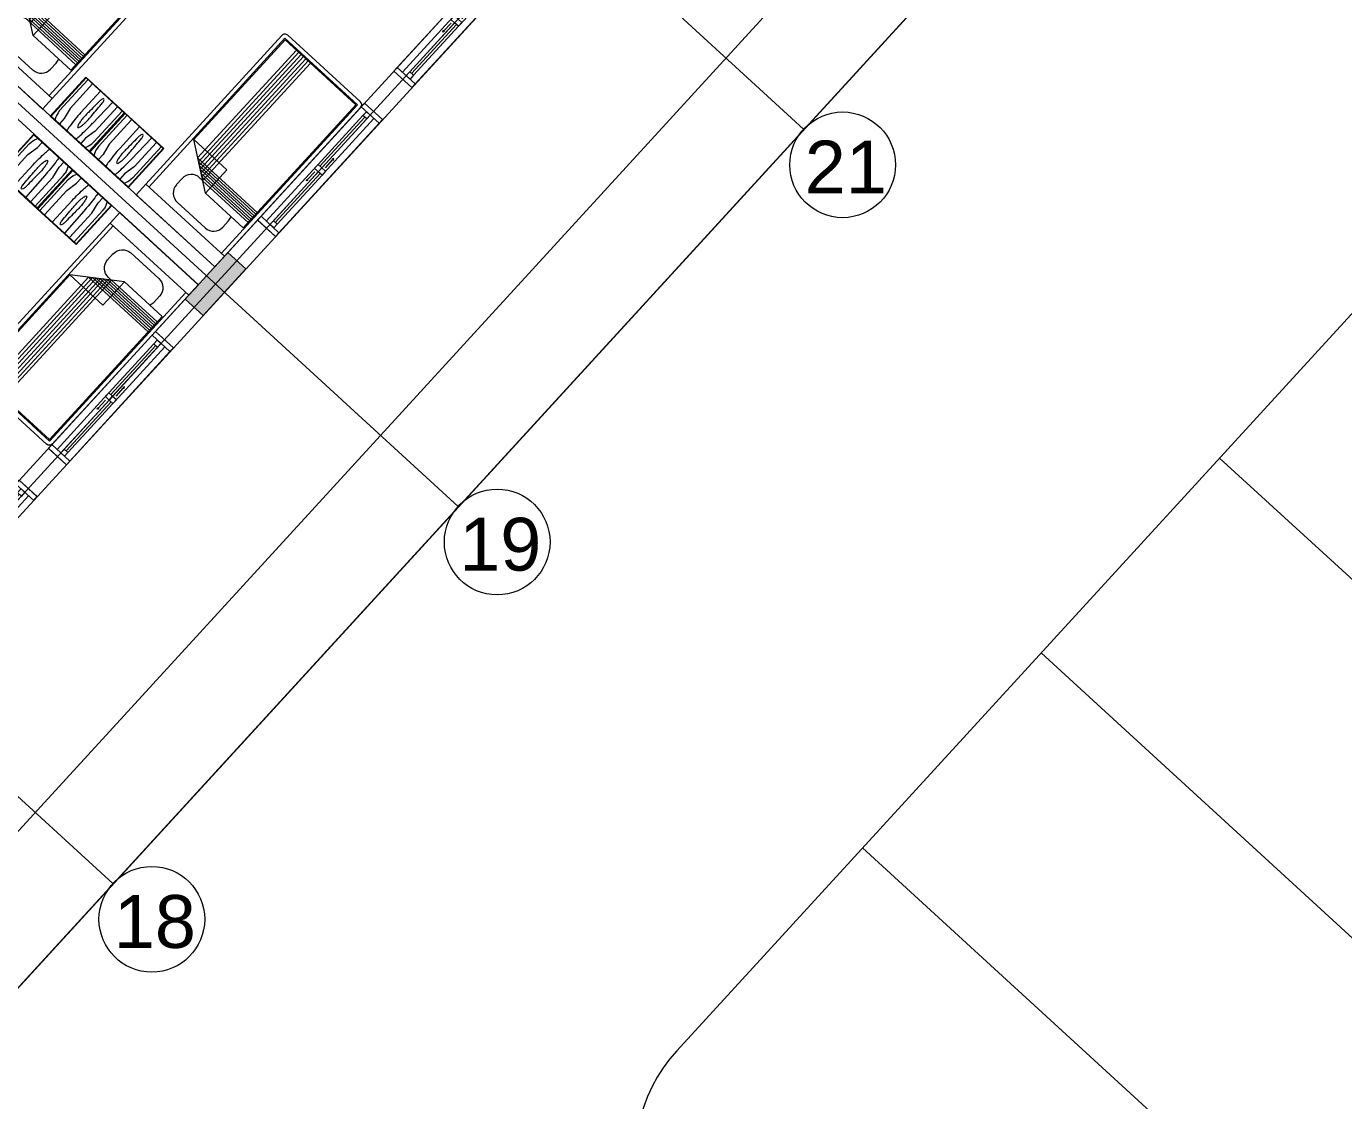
# Model space of a CAD drawing. Header units: metres. Extents: x 750 to 3116, y -341 to 1465.
# Drawn here: x 1650.51 to 1662.97, y 711.01 to 721.17 of the extents above; entities that cross this region are included whole.
import ezdxf

# ---------------------------------------------------------------- set-up
doc = ezdxf.new("R2010")
doc.units = ezdxf.units.M
for name, color, linetype, lineweight in [('Centre Line', 7, 'Continuous', 13), ('Column', 50, 'Continuous', 20), ('Footpath', 32, 'Continuous', 18), ('Furniture', 44, 'Continuous', 5), ('Hatch', 251, 'Continuous', 5), ('Parking', 161, 'Continuous', 15), ('Vehicular Road', 253, 'Continuous', 20), ('Wall ext', 20, 'Continuous', 18), ('WINDOW', 33, 'Continuous', 5)]:
    doc.layers.add(name, color=color, linetype=linetype, lineweight=lineweight)
doc.layers.add('Text', color=7, linetype='Continuous')
doc.styles.get("Standard").update_dxf_attribs({"font": 'arial.ttf'})

# ---------------------------------------------------------------- blocks, each defined once
blk = doc.blocks.new('Bed')
at = {"layer": 'Furniture', "linetype": 'Continuous'}
for p, q in [((1878.327, 465.952), (1879.337, 465.952)), ((1878.327, 465.817), (1878.327, 465.952)), ((1879.337, 465.952), (1879.337, 465.817)), ((1879.337, 465.817), (1878.327, 465.817)), ((1878.327, 463.909), (1878.327, 465.817)), ((1878.367, 463.909), (1878.367, 465.817)), ((1878.642, 465.742), (1879.002, 465.742)), ((1879.297, 465.817), (1879.297, 463.909)), ((1879.337, 465.817), (1879.337, 463.909)), ((1878.525, 465.544), (1878.525, 465.624)), ((1879.12, 465.624), (1879.12, 465.544)), ((1878.377, 465.499), (1878.862, 465.499)), ((1878.377, 463.919), (1878.377, 465.499)), ((1878.862, 465.499), (1879.287, 465.199)), ((1878.862, 465.199), (1878.862, 465.499)), ((1878.962, 465.429), (1878.377, 465.429)), ((1878.992, 465.407), (1878.377, 465.407)), ((1879.022, 465.386), (1878.377, 465.386)), ((1879.052, 465.365), (1878.377, 465.365)), ((1879.082, 465.344), (1878.377, 465.344)), ((1878.962, 463.919), (1878.962, 465.429)), ((1879.002, 465.427), (1878.965, 465.427)), ((1878.992, 463.919), (1878.992, 465.407)), ((1879.022, 463.919), (1879.022, 465.386)), ((1879.052, 463.919), (1879.052, 465.365)), ((1879.082, 463.919), (1879.082, 465.344)), ((1879.112, 465.323), (1878.377, 465.323)), ((1879.142, 465.302), (1878.377, 465.302)), ((1879.112, 463.919), (1879.112, 465.323)), ((1879.142, 463.919), (1879.142, 465.302)), ((1879.287, 465.199), (1878.862, 465.199)), ((1879.287, 465.199), (1879.287, 463.919)), ((1879.297, 463.909), (1878.367, 463.909)), ((1879.297, 463.869), (1878.367, 463.869)), ((1879.287, 463.919), (1878.377, 463.919))]:
    blk.add_line(p, q, dxfattribs=at)
for centre, radius, start, end in [((1878.642, 465.624), 0.117, 90, 180), ((1879.002, 465.624), 0.117, 360, 90), ((1878.642, 465.544), 0.117, 180.0006, 202.5189), ((1879.002, 465.544), 0.117, 270, 0), ((1878.367, 463.909), 0.04, 180, 270), ((1879.297, 463.909), 0.04, 270, 0)]:
    blk.add_arc(centre, radius, start, end, dxfattribs=at)
blk = doc.blocks.new('Nightstand')
at = {"layer": 'Furniture'}
for p, q in [((1879.838, 464.54), (1879.838, 464.04)), ((1880.338, 464.54), (1879.838, 464.54)), ((1879.843, 464.535), (1879.843, 464.045)), ((1880.333, 464.535), (1879.843, 464.535)), ((1879.869, 464.442), (1879.871, 464.467)), ((1879.929, 464.358), (1879.951, 464.469)), ((1879.951, 464.469), (1879.951, 464.535)), ((1880.226, 464.469), (1880.226, 464.535)), ((1880.248, 464.358), (1880.226, 464.469)), ((1880.308, 464.442), (1880.305, 464.467)), ((1880.333, 464.045), (1880.333, 464.535)), ((1880.338, 464.04), (1880.338, 464.54)), ((1879.869, 464.045), (1879.869, 464.442)), ((1879.929, 464.045), (1879.929, 464.358)), ((1880.074, 464.444), (1880.068, 464.44)), ((1880.08, 464.44), (1880.074, 464.444)), ((1880.248, 464.045), (1880.248, 464.358)), ((1880.308, 464.045), (1880.308, 464.442)), ((1879.997, 464.32), (1879.991, 464.045)), ((1880.147, 464.32), (1880.147, 464.045)), ((1879.838, 464.04), (1880.338, 464.04)), ((1879.843, 464.045), (1880.333, 464.045)), ((1880.068, 464.081), (1880.074, 464.077)), ((1880.074, 464.077), (1880.08, 464.081))]:
    blk.add_line(p, q, dxfattribs=at)
for centre, radius, start, end in [((1880.021, 464.452), 0.15, 146.5657, 174.2856), ((1881.576, 464.32), 1.578, 174.0179, 180), ((1880.825, 464.399), 0.823, 170.5074, 174.0179), ((1879.315, 464.399), 0.828, 5.9821, 9.4446), ((1878.564, 464.32), 1.583, 0, 5.9821), ((1880.156, 464.452), 0.15, 5.7144, 33.4343), ((1880.715, 464.32), 0.664, 175.5997, 180), ((1880.395, 464.345), 0.343, 169.4757, 175.5997), ((1880.197, 464.382), 0.142, 155.8434, 169.4757), ((1879.951, 464.382), 0.142, 10.5243, 24.1566), ((1879.753, 464.345), 0.343, 4.4003, 10.5243), ((1879.433, 464.32), 0.664, 0, 4.4003), ((1880.715, 464.32), 0.664, 180, 184.4003), ((1886.298, 464.381), 6.246, 181.0259, 182.4606), ((1873.85, 464.381), 6.246, 357.5394, 358.9741), ((1879.433, 464.32), 0.664, 355.5997, 0), ((1880.197, 464.139), 0.142, 190.5243, 204.1566), ((1879.951, 464.139), 0.142, 335.8434, 349.4757)]:
    blk.add_arc(centre, radius, start, end, dxfattribs=at)
blk = doc.blocks.new('WINODO1')
at = {"layer": 'WINDOW', "linetype": 'Continuous'}
for p, q in [((2471212540, 936769700), (2471212491, 936769700)), ((2471212491, 936769700), (2471212491, 936769470)), ((2471212540, 936769700), (2471212540, 936769470)), ((2471213991, 936769700), (2471213943, 936769700)), ((2471213943, 936769700), (2471213943, 936769470)), ((2471213991, 936769700), (2471213991, 936769470)), ((2471212540, 936769470), (2471212491, 936769470)), ((2471213991, 936769470), (2471213943, 936769470))]:
    blk.add_line(p, q, dxfattribs=at)
at = {"layer": 'WINDOW'}
for p, q in [((2471212540, 936769700), (2471213943, 936769700)), ((2471212588, 936769633), (2471213217, 936769633)), ((2471212588, 936769585), (2471213217, 936769585)), ((2471213193, 936769561), (2471213089, 936769561)), ((2471213241, 936769633), (2471213943, 936769633)), ((2471213266, 936769585), (2471213895, 936769585)), ((2471213290, 936769609), (2471213394, 936769609)), ((2471213241, 936769537), (2471212540, 936769537)), ((2471212540, 936769470), (2471213943, 936769470)), ((2471213266, 936769537), (2471213895, 936769537))]:
    blk.add_line(p, q, dxfattribs=at)
at = {"layer": 'WINDOW', "color": 4}
blk.add_line((2471212588, 936769609), (2471213217, 936769609), dxfattribs=at)
at = {"layer": 'WINDOW', "color": 4, "true_color": 0x1fffff}
blk.add_line((2471213266, 936769561), (2471213895, 936769561), dxfattribs=at)
at = {"layer": 'WINDOW'}
for points in [[(2471212540, 936769585), (2471212588, 936769585), (2471212588, 936769633), (2471212540, 936769633)], [(2471213076, 936769561), (2471213089, 936769568), (2471213089, 936769554)], [(2471213217, 936769585), (2471213266, 936769585), (2471213266, 936769633), (2471213217, 936769633)], [(2471213217, 936769537), (2471213266, 936769537), (2471213266, 936769585), (2471213217, 936769585)], [(2471213406, 936769609), (2471213394, 936769616), (2471213394, 936769602)], [(2471213895, 936769537), (2471213943, 936769537), (2471213943, 936769585), (2471213895, 936769585)]]:
    blk.add_lwpolyline(points, close=True, dxfattribs=at)

msp = doc.modelspace()

# ---------------------------------------------------------------- hatches: boundary and pattern name
at = {"layer": 'Hatch', "transparency": 33554687}
h = msp.add_hatch(color=256, dxfattribs=at)
h.dxf.hatch_style = 1
h.paths.add_polyline_path([(1646.175, 711.875), (1646.005, 712.031), (1645.846, 711.857), (1645.755, 711.758), (1645.6, 711.588), (1645.769, 711.433)])
h.paths.add_polyline_path([(1649.318, 715.307), (1649.149, 715.463), (1648.743, 715.02), (1648.913, 714.865)])
h.paths.add_polyline_path([(1652.587, 718.876), (1652.417, 719.031), (1652.384, 718.994), (1652.292, 718.895), (1652.012, 718.589), (1652.182, 718.433)])
h.paths.add_polyline_path([(1655.856, 722.444), (1655.686, 722.6), (1655.281, 722.157), (1655.45, 722.002)])
h.paths.add_polyline_path([(1659.124, 726.013), (1658.955, 726.168), (1658.549, 725.726), (1658.719, 725.571)])
h.paths.add_polyline_path([(1661.826, 729.85), (1661.67, 729.681), (1662.113, 729.275), (1662.268, 729.445)])
h.paths.add_polyline_path([(1657.785, 733.552), (1657.629, 733.382), (1658.072, 732.977), (1658.227, 733.147)])
h.paths.add_polyline_path([(1654.516, 729.983), (1654.361, 729.814), (1654.471, 729.712), (1654.803, 729.408), (1654.958, 729.578)])
h.paths.add_polyline_path([(1652.746, 731.604), (1652.591, 731.435), (1653.033, 731.029), (1653.189, 731.199)])
h.paths.add_polyline_path([(1651.542, 726.396), (1651.372, 726.551), (1650.967, 726.109), (1651.137, 725.953)])
h.paths.add_polyline_path([(1650.045, 727.767), (1649.875, 727.922), (1649.47, 727.48), (1649.64, 727.325)])
h.paths.add_polyline_path([(1647.979, 722.846), (1647.823, 722.677), (1647.934, 722.575), (1648.266, 722.271), (1648.421, 722.441)])
h.paths.add_polyline_path([(1646.541, 724.163), (1646.209, 724.467), (1646.053, 724.298), (1646.496, 723.892), (1646.651, 724.062)])
h.paths.add_polyline_path([(1645.004, 719.259), (1644.835, 719.414), (1644.43, 718.972), (1644.599, 718.816)])
h.paths.add_polyline_path([(1643.632, 720.766), (1643.463, 720.922), (1643.058, 720.479), (1643.227, 720.324)])
h.paths.add_polyline_path([(1641.441, 715.709), (1641.286, 715.54), (1641.728, 715.134), (1641.884, 715.304)])
h.paths.add_polyline_path([(1640.114, 716.925), (1639.944, 717.08), (1639.539, 716.638), (1639.709, 716.482)])
h.paths.add_polyline_path([(1636.735, 713.458), (1636.403, 713.762), (1636.247, 713.592), (1636.69, 713.187), (1636.845, 713.356)])
h.paths.add_polyline_path([(1631.152, 719.073), (1630.982, 719.229), (1630.577, 718.786), (1630.746, 718.631)])
h.paths.add_polyline_path([(1634.17, 722.369), (1634.001, 722.524), (1633.595, 722.082), (1633.765, 721.927)])
h.paths.add_polyline_path([(1637.689, 726.21), (1637.519, 726.366), (1637.114, 725.923), (1637.284, 725.768)])
h.paths.add_polyline_path([(1640.833, 729.643), (1640.663, 729.798), (1640.258, 729.355), (1640.427, 729.2), (1640.461, 729.237), (1640.552, 729.337)])
h.paths.add_polyline_path([(1644.101, 733.211), (1643.932, 733.366), (1643.527, 732.924), (1643.696, 732.769)])
h.paths.add_polyline_path([(1646.999, 736.374), (1647.09, 736.474), (1647.245, 736.643), (1647.076, 736.799), (1646.67, 736.356), (1646.84, 736.201)])
h.paths.add_polyline_path([(1636.008, 733.811), (1635.839, 733.966), (1635.433, 733.524), (1635.603, 733.368)])
h.paths.add_polyline_path([(1631.525, 737.918), (1631.369, 737.748), (1631.48, 737.647), (1631.812, 737.343), (1631.967, 737.512)])
h.paths.add_polyline_path([(1628.676, 734.467), (1628.506, 734.622), (1628.101, 734.179), (1628.27, 734.024)])
h.paths.add_polyline_path([(1632.989, 730.515), (1632.82, 730.67), (1632.415, 730.228), (1632.584, 730.073)])
h.paths.add_polyline_path([(1629.471, 726.674), (1629.301, 726.829), (1628.896, 726.387), (1629.066, 726.231)])
h.paths.add_polyline_path([(1624.987, 730.78), (1624.832, 730.611), (1625.274, 730.206), (1625.43, 730.375)])
h.paths.add_polyline_path([(1626.327, 723.242), (1626.157, 723.397), (1626.124, 723.36), (1626.032, 723.261), (1625.752, 722.955), (1625.922, 722.799)])
h.paths.add_polyline_path([(1621.719, 727.212), (1621.563, 727.042), (1621.674, 726.941), (1622.006, 726.637), (1622.161, 726.807)])
h.paths.add_polyline_path([(1619.949, 728.833), (1619.794, 728.663), (1620.236, 728.258), (1620.391, 728.428), (1620.281, 728.529)])
h.paths.add_polyline_path([(1623.218, 732.402), (1623.062, 732.232), (1623.505, 731.827), (1623.66, 731.996)])
h.paths.add_polyline_path([(1626.486, 735.97), (1626.331, 735.8), (1626.773, 735.395), (1626.929, 735.565)])
h.paths.add_polyline_path([(1622.117, 739.972), (1621.962, 739.803), (1622.404, 739.397), (1622.56, 739.567)])
h.paths.add_polyline_path([(1619.143, 736.385), (1618.973, 736.54), (1618.568, 736.098), (1618.738, 735.942)])
h.paths.add_polyline_path([(1615.874, 732.816), (1615.705, 732.971), (1615.299, 732.529), (1615.469, 732.374)])
h.paths.add_polyline_path([(1612.731, 729.384), (1612.561, 729.539), (1612.156, 729.097), (1612.325, 728.942)])
h.paths.add_polyline_path([(1617.373, 725.132), (1617.203, 725.287), (1616.798, 724.845), (1616.967, 724.69)])
h.paths.add_polyline_path([(1618.745, 723.624), (1618.575, 723.78), (1618.17, 723.337), (1618.339, 723.182)])
h.paths.add_polyline_path([(1623.058, 719.673), (1622.889, 719.828), (1622.483, 719.386), (1622.653, 719.231)])
h.paths.add_polyline_path([(1619.915, 716.241), (1619.745, 716.396), (1619.34, 715.954), (1619.509, 715.799)])
h.paths.add_polyline_path([(1615.181, 720.075), (1615.026, 719.905), (1615.468, 719.5), (1615.624, 719.67)])
h.paths.add_polyline_path([(1613.411, 721.696), (1613.256, 721.526), (1613.699, 721.121), (1613.854, 721.291)])
h.paths.add_polyline_path([(1609.042, 725.698), (1608.887, 725.528), (1609.329, 725.123), (1609.485, 725.293)])
h.paths.add_polyline_path([(1610.143, 718.127), (1609.987, 717.958), (1610.43, 717.553), (1610.585, 717.722)])
h.paths.add_polyline_path([(1607.566, 714.426), (1607.397, 714.582), (1606.992, 714.139), (1607.161, 713.984)])
h.paths.add_polyline_path([(1602.924, 718.678), (1602.755, 718.834), (1602.35, 718.391), (1602.519, 718.236)])
h.paths.add_polyline_path([(1604.823, 730.065), (1604.653, 730.22), (1604.495, 730.047), (1604.403, 729.947), (1604.248, 729.778), (1604.418, 729.622)])
h.paths.add_polyline_path([(1607.842, 733.36), (1607.672, 733.516), (1607.267, 733.073), (1607.436, 732.918)])
h.paths.add_polyline_path([(1603.528, 737.312), (1603.358, 737.467), (1602.953, 737.025), (1603.123, 736.869)])
h.paths.add_polyline_path([(1600.09, 733.899), (1599.934, 733.729), (1600.377, 733.324), (1600.532, 733.493)])
h.paths.add_polyline_path([(1602.031, 738.683), (1601.861, 738.838), (1601.456, 738.396), (1601.626, 738.24)])
h.paths.add_polyline_path([(1596.087, 744.127), (1595.918, 744.282), (1595.513, 743.84), (1595.682, 743.685)])
h.paths.add_polyline_path([(1592.944, 740.695), (1592.774, 740.85), (1592.369, 740.408), (1592.538, 740.252)])
h.paths.add_polyline_path([(1598.32, 735.52), (1598.164, 735.35), (1598.607, 734.945), (1598.762, 735.114)])
h.paths.add_polyline_path([(1595.619, 731.682), (1595.449, 731.838), (1595.044, 731.395), (1595.213, 731.24)])
h.paths.add_polyline_path([(1589.675, 737.126), (1589.505, 737.282), (1589.1, 736.839), (1589.27, 736.684)])
h.paths.add_polyline_path([(1586.406, 733.558), (1586.237, 733.713), (1585.831, 733.271), (1586.001, 733.115)])
h.paths.add_polyline_path([(1592.225, 727.977), (1591.782, 728.383), (1591.627, 728.213), (1592.07, 727.808)])
h.paths.add_polyline_path([(1593.995, 726.356), (1593.552, 726.761), (1593.397, 726.592), (1593.839, 726.187)])
h.paths.add_polyline_path([(1596.821, 730.33), (1596.666, 730.16), (1597.108, 729.755), (1597.263, 729.925)])
h.paths.add_polyline_path([(1601.304, 726.223), (1601.135, 726.379), (1600.729, 725.936), (1600.899, 725.781)])
h.paths.add_polyline_path([(1598.161, 722.791), (1597.991, 722.947), (1597.586, 722.504), (1597.755, 722.349)])
h.paths.add_polyline_path([(1594.892, 719.223), (1594.722, 719.378), (1594.317, 718.936), (1594.487, 718.78)])
h.paths.add_polyline_path([(1590.578, 723.174), (1590.408, 723.329), (1590.003, 722.887), (1590.173, 722.732)])
h.paths.add_polyline_path([(1589.081, 724.545), (1588.912, 724.701), (1588.506, 724.258), (1588.676, 724.103)])
h.paths.add_polyline_path([(1583.138, 729.989), (1582.968, 730.145), (1582.563, 729.702), (1582.732, 729.547)])
h.paths.add_polyline_path([(1579.869, 726.421), (1579.699, 726.576), (1579.294, 726.134), (1579.464, 725.978)])
h.paths.add_polyline_path([(1585.245, 721.245), (1585.09, 721.076), (1585.532, 720.671), (1585.687, 720.84)])
h.paths.add_polyline_path([(1587.015, 719.624), (1586.859, 719.455), (1587.302, 719.05), (1587.457, 719.219)])
h.paths.add_polyline_path([(1582.669, 717.545), (1582.499, 717.7), (1582.094, 717.257), (1582.263, 717.102)])
h.paths.add_polyline_path([(1576.725, 722.989), (1576.556, 723.144), (1576.15, 722.702), (1576.32, 722.546)])
h.paths.add_polyline_path([(1591.748, 715.791), (1591.579, 715.946), (1591.42, 715.773), (1591.329, 715.673), (1591.173, 715.503), (1591.343, 715.348)])
h.paths.add_polyline_path([(1561.743, 717.756), (1561.574, 717.911), (1561.169, 717.468), (1561.339, 717.313)])
h.paths.add_polyline_path([(1566.286, 722.728), (1566.116, 722.883), (1565.712, 722.44), (1565.882, 722.285)])
h.paths.add_polyline_path([(1570.833, 727.704), (1570.663, 727.859), (1570.258, 727.416), (1570.428, 727.261)])
h.paths.add_polyline_path([(1575.254, 732.543), (1574.811, 732.948), (1574.656, 732.778), (1575.099, 732.373)])
h.paths.add_polyline_path([(1579.283, 737.842), (1579.128, 737.673), (1579.571, 737.268), (1579.726, 737.438)])
h.paths.add_polyline_path([(1568.934, 738.568), (1568.764, 738.723), (1568.36, 738.281), (1568.529, 738.125)])
h.paths.add_polyline_path([(1564.388, 733.593), (1564.218, 733.748), (1563.813, 733.305), (1563.983, 733.15)])
h.paths.add_polyline_path([(1559.841, 728.617), (1559.672, 728.772), (1559.267, 728.329), (1559.437, 728.174)])
h.paths.add_polyline_path([(1557.524, 726.081), (1557.211, 726.368), (1557.211, 726.368), (1557.196, 726.381), (1557.081, 726.486), (1556.926, 726.316), (1557.369, 725.911)])
h.paths.add_polyline_path([(1555.295, 723.641), (1555.125, 723.796), (1554.721, 723.353), (1554.89, 723.198)])
h.paths.add_polyline_path([(1552.096, 731.041), (1551.941, 730.871), (1551.941, 730.871), (1552.384, 730.466), (1552.539, 730.636)])
h.paths.add_polyline_path([(1554.583, 733.422), (1554.413, 733.577), (1554.008, 733.134), (1554.178, 732.979)])
h.paths.add_polyline_path([(1559.129, 738.397), (1558.959, 738.553), (1558.555, 738.11), (1558.724, 737.954)])
h.paths.add_polyline_path([(1563.675, 743.373), (1563.506, 743.528), (1563.101, 743.085), (1563.271, 742.93)])
h.paths.add_polyline_path([(1567.853, 748.286), (1567.698, 748.116), (1568.141, 747.712), (1568.296, 747.882)])

# ---------------------------------------------------------------- linework, layer by layer
at = {"layer": 'Centre Line', "color": 30, "true_color": 0xf26722}
for p, q in [((1654.597, 716.628), (1623.096, 745.482)), ((1651.328, 713.06), (1619.827, 741.914)), ((1657.865, 720.197), (1641.517, 735.172)), ((1664.21, 731.735), (1640.389, 705.73))]:
    msp.add_line(p, q, dxfattribs=at)
for centre in [(1658.234, 719.859), (1654.965, 716.291), (1651.697, 712.722)]:
    msp.add_circle(centre, 0.5, dxfattribs=at)
at = {"layer": 'Column'}
msp.add_lwpolyline([(1652.012, 718.589), (1652.417, 719.031), (1652.587, 718.876), (1652.182, 718.433), (1652.012, 718.589)], dxfattribs=at)
at = {"layer": 'Footpath'}
msp.add_line((1669.264, 734.116), (1647.411, 710.258), dxfattribs=at)
at = {"layer": 'Parking'}
for p, q in [((1661.801, 717.085), (1665.488, 713.708)), ((1660.112, 715.242), (1663.799, 711.864)), ((1658.423, 713.398), (1662.11, 710.021))]:
    msp.add_line(p, q, dxfattribs=at)
at = {"layer": 'Vehicular Road', "lineweight": 20}
msp.add_line((1656.665, 711.478), (1673.959, 730.358), dxfattribs=at)
for points in [[(1557.761, 757.196), (1555.279, 754.479, -0.709085), (1551.807, 755.96), (1553.093, 775.439, -0.428302), (1555.871, 777.758), (1618.991, 770.544), (1682.293, 761.703, -0.390874), (1683.583, 760.13), (1683.205, 753.669, 0.188493), (1683.542, 752.63), (1684.624, 751.31, -0.373088), (1684.57, 749.346), (1649.471, 711.027)], [(1670.001, 733.44), (1649.151, 710.677, -0.243266), (1647.857, 710.202), (1624.206, 713.181), (1577.67, 714.074), (1569.995, 714.548, -0.630246), (1568.642, 717.893), (1593.546, 745.151)]]:
    msp.add_lwpolyline(points, format="xyb", dxfattribs=at)
msp.add_arc((1657.771, 710.465), 1.5, 137.511, 262.8208, dxfattribs=at)
at = {"layer": 'Wall ext'}
for p, q in [((1645.769, 711.433), (1662.268, 729.445)), ((1648.089, 722.745), (1652.292, 718.895)), ((1647.934, 722.575), (1652.137, 718.725)), ((1652.292, 718.895), (1655.406, 722.294)), ((1653.987, 720.745), (1654.157, 720.59)), ((1653.711, 720.443), (1653.88, 720.288)), ((1652.698, 719.337), (1652.867, 719.182)), ((1652.137, 718.725), (1649.024, 715.326)), ((1651.732, 718.283), (1651.901, 718.127)), ((1650.719, 717.177), (1650.888, 717.021)), ((1650.442, 716.875), (1650.612, 716.719))]:
    msp.add_line(p, q, dxfattribs=at)

# ---------------------------------------------------------------- block references
at = {"rotation": 137.5109696397852}
for name, p in [('Bed', (3350.48, -204.731)), ('Bed', (3352.11, -206.224)), ('Nightstand', (3351.083, -207.198)), ('Nightstand', (3351.452, -207.536))]:
    msp.add_blockref(name, p, dxfattribs=at)
at = {"xscale": -1, "rotation": 317.5109696397852}
for name, p in [('Nightstand', (2723.382, -892.477)), ('Nightstand', (2723.751, -892.815)), ('Bed', (2722.502, -893.585))]:
    msp.add_blockref(name, p, dxfattribs=at)
at = {"layer": 'WINDOW', "linetype": 'Continuous', "xscale": -0.001, "yscale": 0.001, "zscale": 0.001, "rotation": 47.51096963981065}
for p in [(2361613.327, 1190270.23), (2361612.037, 1190268.822), (2361610.058, 1190266.662), (2361608.769, 1190265.254)]:
    msp.add_blockref('WINODO1', p, dxfattribs=at)

# ---------------------------------------------------------------- texts
at = {"layer": 'Text', "color": 30, "true_color": 0xf26722, "char_height": 0.5, "attachment_point": 1}
for s, insert in [('21', (1657.875, 720.088)), ('19', (1654.606, 716.52)), ('18', (1651.337, 712.951))]:
    msp.add_mtext_dynamic_manual_height_columns(s, width=0.83687, gutter_width=12.5, heights=[0], dxfattribs=dict(at, insert=insert))

doc.saveas('drawing.dxf')
